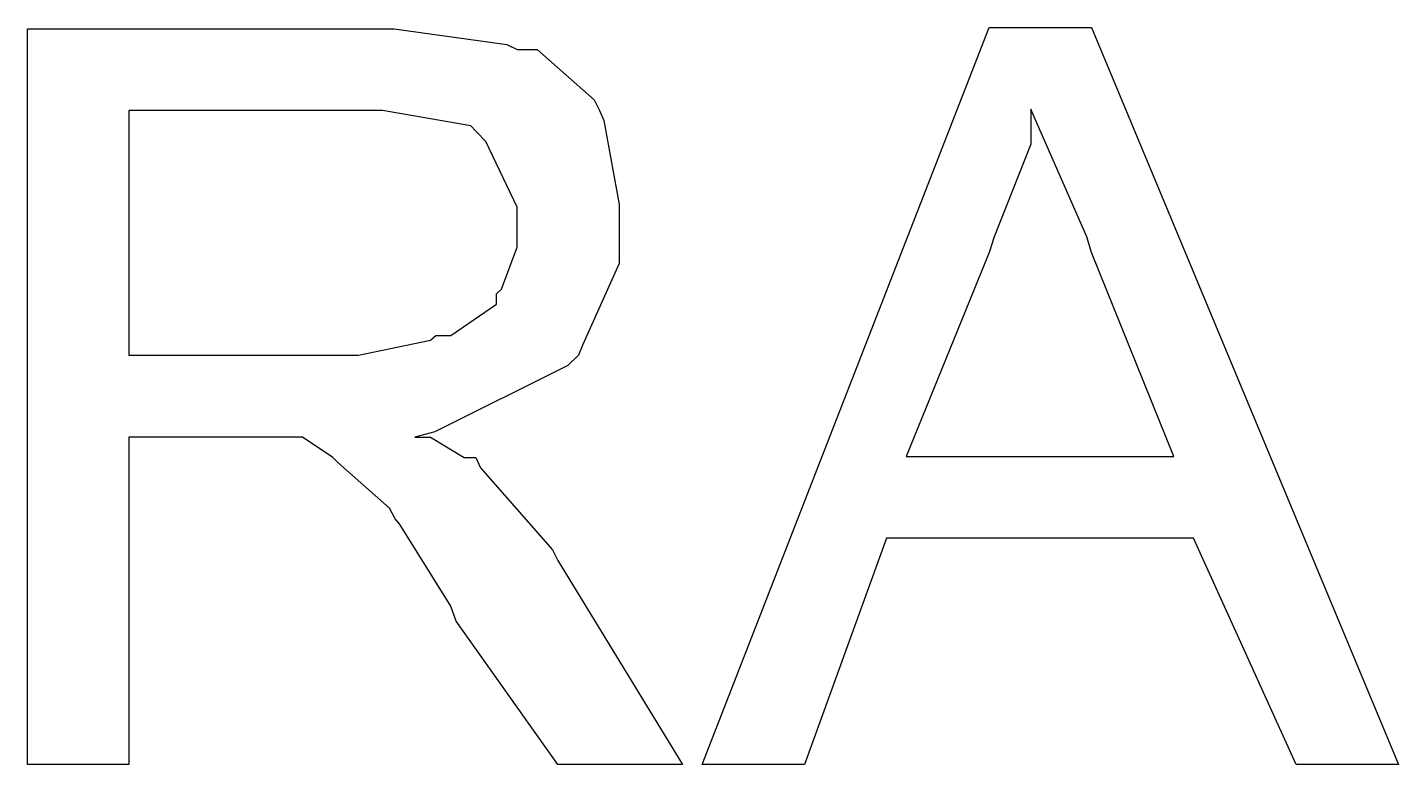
# Model space of a CAD drawing. Header units: metres. Extents: x -593 to 248, y 430 to 1024.
# Drawn here: x 64.057 to 66.898, y 571.252 to 572.779 of the extents above; entities that cross this region are included whole.
import ezdxf

# ---------------------------------------------------------------- set-up
doc = ezdxf.new("R2010")
doc.units = ezdxf.units.M
doc.header["$MEASUREMENT"] = 0
doc.layers.add('CFF-7E-00', color=30, linetype='Continuous')

msp = doc.modelspace()

# ---------------------------------------------------------------- linework, layer by layer
at = {"layer": 'CFF-7E-00'}
for points in [[(64.057, 571.2524), (64.057, 572.7764), (64.733, 572.7764), (64.817, 572.7764), (65.05, 572.7444), (65.072, 572.7334), (65.113, 572.7334), (65.231, 572.6294), (65.242, 572.6074), (65.251, 572.5864), (65.283, 572.4124), (65.283, 572.3534), (65.283, 572.2904), (65.208, 572.1224), (65.199, 572.1004), (65.177, 572.0794), (64.901, 571.9414), (64.86, 571.9304), (64.892, 571.9304), (64.962, 571.8884), (64.986, 571.8884), (64.996, 571.8674), (65.145, 571.6974), (65.156, 571.6754), (65.414, 571.2524), (65.156, 571.2524), (64.945, 571.5494), (64.934, 571.5804), (64.828, 571.7514), (64.819, 571.7614), (64.807, 571.7834), (64.7, 571.8784), (64.69, 571.8884), (64.69, 571.8884), (64.627, 571.9304), (64.606, 571.9304), (64.606, 571.9304), (64.511, 571.9304), (64.48, 571.9304), (64.267, 571.9304), (64.267, 571.2524), (64.057, 571.2524)], [(65.455, 571.2524), (66.05, 572.7794), (66.262, 572.7794), (66.898, 571.2524), (66.686, 571.2524), (66.473, 571.7214), (65.837, 571.7214), (65.667, 571.2524), (65.455, 571.2524)], [(64.267, 572.1004), (64.69, 572.1004), (64.743, 572.1004), (64.892, 572.1314), (64.903, 572.1414), (64.934, 572.1414), (65.029, 572.2064), (65.029, 572.2274), (65.039, 572.2374), (65.072, 572.3244), (65.072, 572.3534), (65.072, 572.4074), (65.007, 572.5434), (64.986, 572.5644), (64.976, 572.5754), (64.793, 572.6074), (64.733, 572.6074), (64.267, 572.6074), (64.267, 572.1004)], [(65.878, 571.8904), (66.432, 571.8904), (66.262, 572.3134), (66.252, 572.3454), (66.145, 572.5894), (66.136, 572.6104), (66.136, 572.5374), (66.06, 572.3454), (66.05, 572.3134), (65.878, 571.8904)]]:
    msp.add_lwpolyline(points, close=True, dxfattribs=at)

doc.saveas('drawing.dxf')
